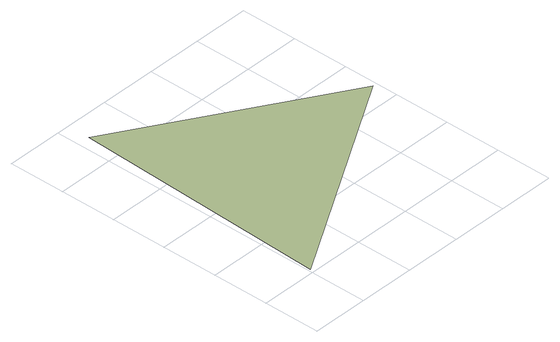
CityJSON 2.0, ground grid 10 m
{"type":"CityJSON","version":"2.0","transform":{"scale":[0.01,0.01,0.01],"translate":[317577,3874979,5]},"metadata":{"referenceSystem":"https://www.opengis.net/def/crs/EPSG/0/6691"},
"CityObjects":{
"terrain1":{"type":"TINRelief","geometry":[{"type":"CompositeSurface","lod":"1","boundaries":[[[0,1,2]]]}]}
},
"vertices":[
[129,4509,100],[3735,2218,200],[40,73,0]
]}
